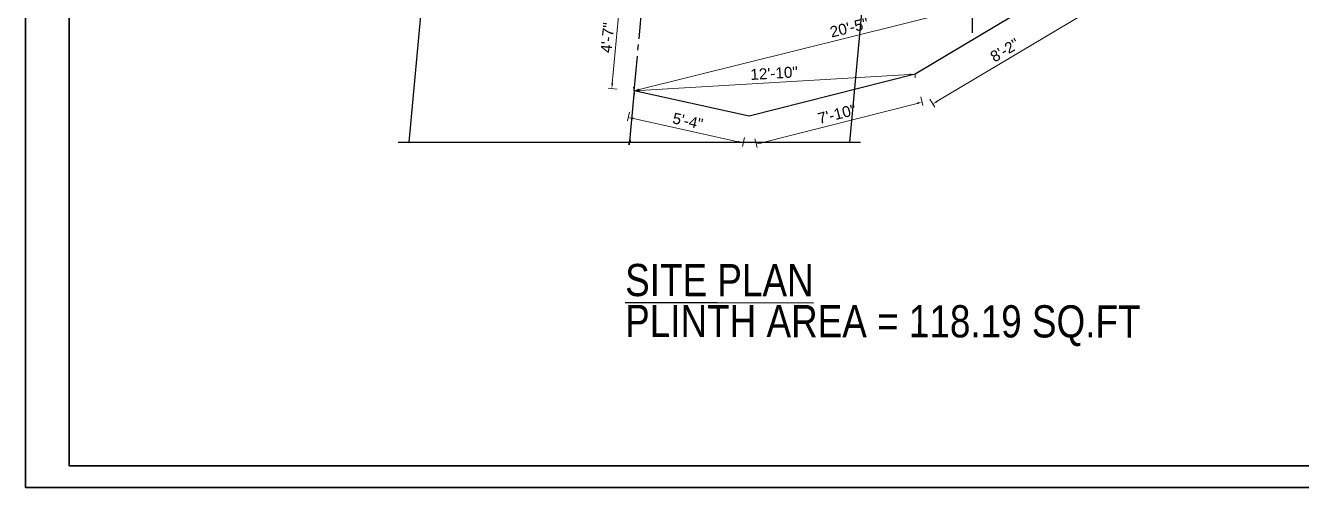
# Model space of a CAD drawing. Header units: inches. Extents: x 367408 to 422529, y -59171 to -41521.
# Drawn here: x 389113 to 389811, y -56540 to -56287 of the extents above; entities that cross this region are included whole.
import ezdxf

# ---------------------------------------------------------------- set-up
doc = ezdxf.new("R2010")
doc.units = ezdxf.units.IN
doc.header["$LTSCALE"] = 2
doc.header["$MEASUREMENT"] = 0
doc.header["$PDMODE"] = 34
doc.linetypes.add('CENTER2', pattern=[28.575, 19.05, -3.175, 3.175, -3.175])
doc.linetypes.add('HIDDEN', pattern=[0.375, 0.25, -0.125])
doc.layers.get('0').update_dxf_attribs({"linetype": 'CONTINUOUS'})
doc.layers.get('DEFPOINTS').update_dxf_attribs({"color": 141, "linetype": 'CONTINUOUS'})
doc.layers.add('Normal Wall', color=7, linetype='CONTINUOUS', lineweight=35, true_color=0xffaf89)
doc.layers.add('plan wall', color=7, linetype='CONTINUOUS')
doc.layers.add('steps', color=253, linetype='CONTINUOUS', lineweight=20)
doc.layers.add('WALL - A', color=1, linetype='CONTINUOUS', lineweight=40)
doc.styles.add('Lettring Text', font='arial.ttf')
doc.styles.get("Standard").update_dxf_attribs({"font": 'ARIALN.TTF'})
doc.dimstyles.new('Copy of Standard', dxfattribs={"dimtxt": 6, "dimasz": 2.875, "dimexe": 2, "dimexo": 4, "dimgap": 2, "dimtad": 1, "dimdec": 0, "dimrnd": 1, "dimzin": 0, "dimdsep": 46, "dimlunit": 4, "dimtxsty": 'Lettring Text', "dimcen": 0.1, "dimclrd": 7, "dimclre": 7, "dimclrt": 7, "dimazin": 0, "dimtfac": 0.645, "dimtdec": 0, "dimtmove": 1, "dimatfit": 0, "dimfxl": 3, "dimfxlon": 1, "dimtfillclr": 256, "dimtolj": 1, "dimtzin": 0, "dimlwd": -1, "dimlwe": -1, "dimarcsym": 2})

# ---------------------------------------------------------------- blocks, each defined once
blk = doc.blocks.new('*D699')
at = {"layer": 'DEFPOINTS', "color": 0, "ltscale": 0.5, "transparency": 16777216}
for p in [(389683.69, -56263.36), (389599.72, -56313.54), (389609.43, -56329.8)]:
    blk.add_point(p, dxfattribs=at)
at = {"layer": 'steps', "color": 7, "ltscale": 0.5, "transparency": 16777216}
for p, q in [((389691.87, -56277.04), (389694.43, -56281.33)), ((389690.94, -56281.09), (389611.9, -56328.32)), ((389607.89, -56327.22), (389610.46, -56331.51))]:
    blk.add_line(p, q, dxfattribs=at)
for points in [[(389690.69, -56280.68), (389691.19, -56281.5), (389693.41, -56279.62)], [(389611.65, -56327.91), (389612.15, -56328.73), (389609.43, -56329.8)]]:
    blk.add_solid(points, dxfattribs=at)
at = {"layer": 'steps', "color": 7, "ltscale": 0.5, "transparency": 16777216, "insert": (389648.82, -56300.36), "char_height": 6, "attachment_point": 5, "rotation": 30.86167, "style": 'Lettring Text'}
blk.add_mtext('\\A1;8\'-2"', dxfattribs=at)
blk = doc.blocks.new('*D700')
at = {"layer": 'DEFPOINTS', "color": 0, "ltscale": 0.5, "transparency": 16777216}
for p in [(389599.72, -56313.54), (389508.99, -56336.47), (389512.84, -56351.71)]:
    blk.add_point(p, dxfattribs=at)
at = {"layer": 'steps', "color": 7, "ltscale": 0.5, "transparency": 16777216}
for p, q in [((389602.83, -56325.87), (389604.06, -56330.72)), ((389600.78, -56329.48), (389515.63, -56351.01)), ((389512.1, -56348.8), (389513.33, -56353.65))]:
    blk.add_line(p, q, dxfattribs=at)
for points in [[(389600.66, -56329.02), (389600.9, -56329.95), (389603.57, -56328.78)], [(389515.51, -56350.54), (389515.74, -56351.47), (389512.84, -56351.71)]]:
    blk.add_solid(points, dxfattribs=at)
at = {"layer": 'steps', "color": 7, "ltscale": 0.5, "transparency": 16777216, "insert": (389556.96, -56335.34), "char_height": 6, "attachment_point": 5, "rotation": 14.18331, "style": 'Lettring Text'}
blk.add_mtext('\\A1;7\'-10"', dxfattribs=at)
blk = doc.blocks.new('*D701')
at = {"layer": 'DEFPOINTS', "color": 0, "ltscale": 0.5, "transparency": 16777216}
for p in [(389446.05, -56322.52), (389442.8, -56337.17), (389508.99, -56336.47)]:
    blk.add_point(p, dxfattribs=at)
at = {"layer": 'steps', "color": 7, "ltscale": 0.5, "transparency": 16777216}
for p, q in [((389443.45, -56334.24), (389442.37, -56339.12)), ((389502.93, -56350.49), (389445.61, -56337.79)), ((389506.39, -56348.18), (389505.31, -56353.06))]:
    blk.add_line(p, q, dxfattribs=at)
for points in [[(389445.71, -56337.32), (389445.51, -56338.26), (389442.8, -56337.17)], [(389503.04, -56350.02), (389502.83, -56350.96), (389505.74, -56351.11)]]:
    blk.add_solid(points, dxfattribs=at)
at = {"layer": 'steps', "color": 7, "ltscale": 0.5, "transparency": 16777216, "insert": (389475.37, -56339.21), "char_height": 6, "attachment_point": 5, "rotation": 347.50667, "style": 'Lettring Text'}
blk.add_mtext('\\A1;5\'-4"', dxfattribs=at)
blk = doc.blocks.new('*D702')
at = {"layer": 'DEFPOINTS', "color": 0, "ltscale": 0.5, "transparency": 16777216}
for p in [(389438.85, -56266.59), (389451.11, -56267.72), (389446.05, -56322.52)]:
    blk.add_point(p, dxfattribs=at)
at = {"layer": 'steps', "color": 7, "ltscale": 0.5, "transparency": 16777216}
for p, q in [((389434.05, -56318.53), (389438.58, -56269.45)), ((389441.83, -56266.87), (389436.86, -56266.41)), ((389436.77, -56321.67), (389431.79, -56321.2))]:
    blk.add_line(p, q, dxfattribs=at)
for points in [[(389438.11, -56269.41), (389439.06, -56269.5), (389438.85, -56266.59)], [(389433.57, -56318.48), (389434.52, -56318.57), (389433.78, -56321.39)]]:
    blk.add_solid(points, dxfattribs=at)
at = {"layer": 'steps', "color": 7, "ltscale": 0.5, "transparency": 16777216, "insert": (389431.34, -56293.53), "char_height": 6, "attachment_point": 5, "rotation": 84.71805, "style": 'Lettring Text'}
blk.add_mtext('\\A1;4\'-7"', dxfattribs=at)
blk = doc.blocks.new('*D713')
at = {"layer": 'DEFPOINTS', "color": 0, "ltscale": 0.5, "transparency": 16777216}
for p in [(389683.69, -56263.36), (389683.69, -56263.36), (389446.05, -56322.52)]:
    blk.add_point(p, dxfattribs=at)
at = {"layer": 'steps', "color": 7, "ltscale": 0.5, "transparency": 16777216}
for p, q in [((389448.84, -56321.83), (389680.9, -56264.05)), ((389683.69, -56263.36), (389683.21, -56261.42)), ((389446.05, -56322.52), (389445.57, -56320.58))]:
    blk.add_line(p, q, dxfattribs=at)
for points in [[(389680.79, -56263.59), (389681.02, -56264.52), (389683.69, -56263.36)], [(389448.72, -56321.36), (389448.95, -56322.29), (389446.05, -56322.52)]]:
    blk.add_solid(points, dxfattribs=at)
at = {"layer": 'steps', "color": 7, "ltscale": 0.5, "transparency": 16777216, "insert": (389563.65, -56288.03), "char_height": 6, "attachment_point": 5, "rotation": 13.98089, "style": 'Lettring Text'}
blk.add_mtext('\\A1;20\'-5"', dxfattribs=at)
blk = doc.blocks.new('*D714')
at = {"layer": 'DEFPOINTS', "color": 0, "ltscale": 0.5, "transparency": 16777216}
for p in [(389599.72, -56313.54), (389446.05, -56322.52), (389446.05, -56322.52)]:
    blk.add_point(p, dxfattribs=at)
at = {"layer": 'steps', "color": 7, "ltscale": 0.5, "transparency": 16777216}
for p, q in [((389596.85, -56313.71), (389448.92, -56322.36)), ((389599.72, -56313.54), (389599.83, -56315.53)), ((389446.05, -56322.52), (389446.16, -56324.52))]:
    blk.add_line(p, q, dxfattribs=at)
for points in [[(389596.82, -56313.23), (389596.87, -56314.18), (389599.72, -56313.54)], [(389448.89, -56321.88), (389448.95, -56322.83), (389446.05, -56322.52)]]:
    blk.add_solid(points, dxfattribs=at)
at = {"layer": 'steps', "color": 7, "ltscale": 0.5, "transparency": 16777216, "insert": (389522.59, -56312.98), "char_height": 6, "attachment_point": 5, "rotation": 3.34626, "style": 'Lettring Text'}
blk.add_mtext('\\A1;12\'-10"', dxfattribs=at)

msp = doc.modelspace()

# ---------------------------------------------------------------- linework, layer by layer
at = {"ltscale": 0.5}
for p, q in [((389683.69, -56263.36), (389599.72, -56313.54)), ((389599.72, -56313.54), (389508.99, -56336.47)), ((389446.05, -56322.52), (389443.3, -56352.2)), ((389508.99, -56336.47), (389446.05, -56322.52))]:
    msp.add_line(p, q, dxfattribs=at)
for points in [[(389563.95, -56350.77), (389571.79, -56265.99), (389567, -56226.62), (389574.1, -56167.79), (389556.97, -56133.47), (389566.88, -56079.9), (389573.37, -55984.9), (389543.82, -55894.19)], [(389322.93, -56350.77), (389330.44, -56269.46), (389325.25, -56226.71), (389327.2, -56210.55), (389306.35, -56168.78), (389328.38, -56049.78), (389330.76, -56014.99), (389319.34, -55979.95)]]:
    msp.add_lwpolyline(points, dxfattribs=at)
at = {"linetype": 'Continuous', "ltscale": 0.5}
msp.add_lwpolyline([(389316.93, -56350.77), (389442.83, -56350.77), (389443.31, -56352.22), (389443.56, -56349.32), (389444.09, -56350.77), (389569.95, -56350.77)], dxfattribs=at)
at = {"layer": 'Normal Wall'}
for points in [[(389112.99, -55789.27), (390170.99, -55789.27), (390170.99, -56539.8), (389112.99, -56539.8)], [(390159.08, -55801.18), (389136.8, -55801.18), (389136.8, -56527.89), (390159.08, -56527.89)], [(390159.08, -55801.18), (389136.8, -55801.18), (389136.8, -56527.89), (390159.08, -56527.89)]]:
    msp.add_lwpolyline(points, close=True, dxfattribs=at)
at = {"layer": 'Normal Wall', "color": 3}
msp.add_lwpolyline([(389112.99, -55789.27), (390170.99, -55789.27), (390170.99, -56539.8), (389112.99, -56539.8)], close=True, dxfattribs=at)
at = {"layer": 'WALL - A', "linetype": 'HIDDEN', "lineweight": -3, "ltscale": 20}
msp.add_line((389630.93, -55950.82), (389630.93, -56294.89), dxfattribs=at)
at = {"layer": 'WALL - A', "linetype": 'CENTER2', "lineweight": -3, "ltscale": 0.5}
msp.add_line((389446.05, -56322.52), (389451.11, -56267.72), dxfattribs=at)

# ---------------------------------------------------------------- texts
at = {"layer": 'plan wall', "ltscale": 3, "char_height": 17.6118, "attachment_point": 7, "rotation": 359.9411}
for s, insert in [('{\\LSITE PLAN}', (389441.08, -56435.25)), ('PLINTH AREA = 118.19 SQ.FT', (389441.08, -56462.24))]:
    msp.add_mtext(s, dxfattribs=dict(at, insert=insert))

# ---------------------------------------------------------------- dimensions: what is measured, and where the dimension line sits
at = {"layer": 'steps', "ltscale": 0.5}
for p1, p2, distance, picture, middle in [((389446.05, -56322.52), (389683.69, -56263.36), 0, '*D713', (389563.65, -56288.03)), ((389683.69, -56263.36), (389599.72, -56313.54), 18.94, '*D699', (389648.82, -56300.36)), ((389446.05, -56322.52), (389451.11, -56267.72), 12.32, '*D702', (389431.34, -56293.53)), ((389599.72, -56313.54), (389446.05, -56322.52), 0, '*D714', (389522.59, -56312.98)), ((389599.72, -56313.54), (389508.99, -56336.47), 15.72, '*D700', (389556.96, -56335.34)), ((389508.99, -56336.47), (389446.05, -56322.52), 15, '*D701', (389475.37, -56339.21))]:
    dim = msp.add_aligned_dim(p1=p1, p2=p2, distance=distance, dimstyle='Copy of Standard', dxfattribs=at)
    dim.commit()
    dim.dimension.update_dxf_attribs({"geometry": picture, "text_midpoint": middle})

doc.saveas('drawing.dxf')
